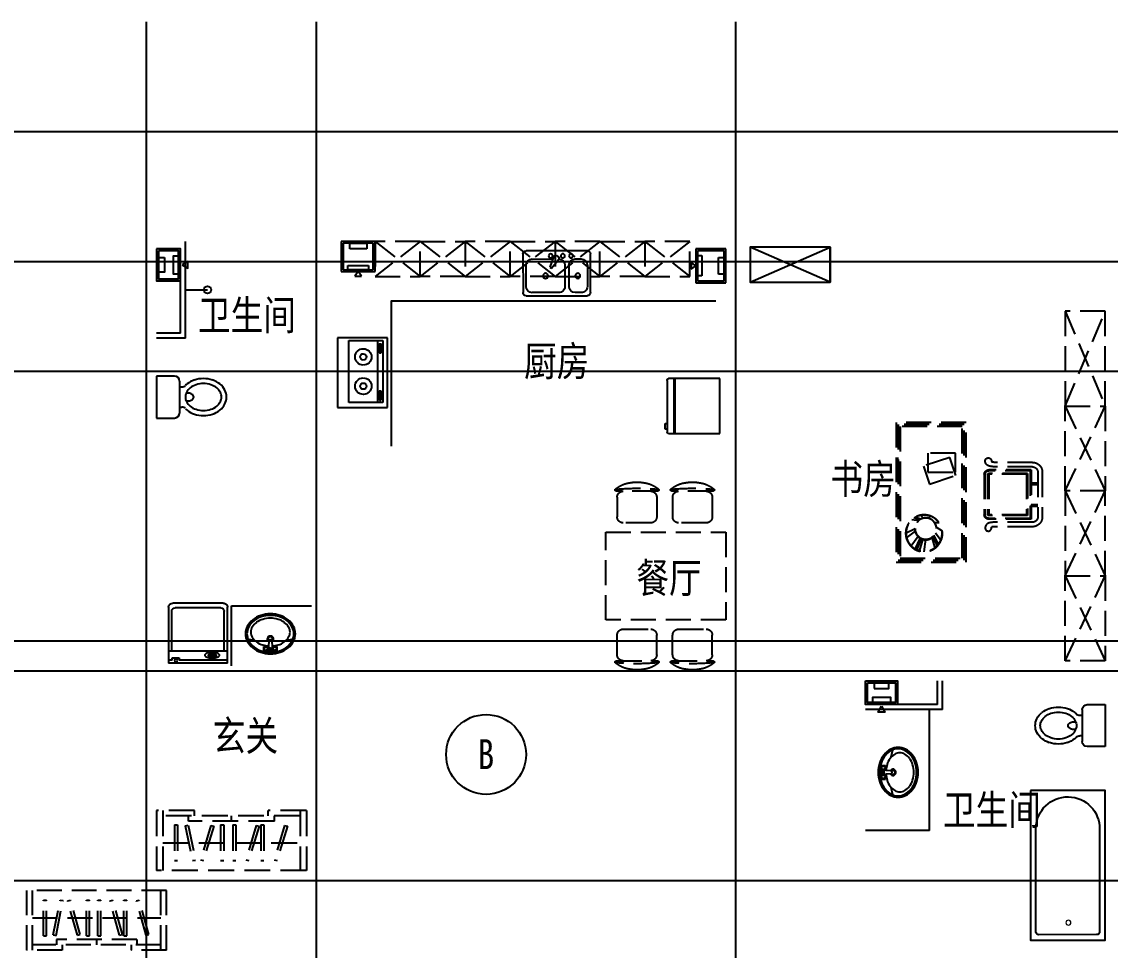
# Model space of a CAD drawing. Extents: x -1000 to 64800, y -19799 to 13500.
# Drawn here: x 11950 to 22850, y 4200 to 13500 of the extents above; entities that cross this region are included whole.
import ezdxf
from ezdxf.enums import TextEntityAlignment as Align

# ---------------------------------------------------------------- set-up
doc = ezdxf.new("R2010")
doc.units = 0
doc.header["$LTSCALE"] = 1000
doc.header["$MEASUREMENT"] = 0
doc.linetypes.add('CENTER2', pattern=[1.125, 0.75, -0.125, 0.125, -0.125])
doc.linetypes.add('DASH', pattern=[0.35, 0.25, -0.1])
doc.layers.add('DOTE', color=1, linetype='CENTER2', plot=False)
for name, color, linetype in [('line', 4, 'Continuous'), ('TEXT', 7, 'Continuous'), ('厨具洁具', 8, 'Continuous'), ('平面家具', 134, 'DASH')]:
    doc.layers.add(name, color=color, linetype=linetype)
doc.styles.add('DIM_FONT', font='', dxfattribs={"width": 0.8})
doc.styles.add('ST', font='', dxfattribs={"width": 0.8})
doc.styles.get("Standard").update_dxf_attribs({"font": 'gbenor.shx', "bigfont": 'gbcbig.shx'})
doc.styles.get('DIM_FONT').set_extended_font_data('Technical')
doc.styles.get('ST').set_extended_font_data('SimSun')

# ---------------------------------------------------------------- blocks, each defined once
blk = doc.blocks.new('fasfg')
at = {"layer": '平面家具'}
for p, q in [((35247, 26391), (35652, 26391)), ((35406, 26479), (35493, 26479)), ((35803, 26391), (36208, 26391)), ((35962, 26479), (36049, 26479)), ((35252, 26332), (35252, 26134)), ((35648, 26332), (35648, 26134)), ((35807, 26332), (35807, 26134)), ((36203, 26332), (36203, 26134)), ((35311, 26074), (35588, 26074)), ((35867, 26074), (36144, 26074)), ((36316, 25982), (35116, 25982)), ((35116, 25982), (35116, 25102)), ((36316, 25102), (36316, 25982)), ((35116, 25102), (36316, 25102)), ((35588, 25011), (35311, 25011)), ((36144, 25011), (35867, 25011)), ((35252, 24753), (35252, 24951)), ((35648, 24753), (35648, 24951)), ((35807, 24753), (35807, 24951)), ((36203, 24753), (36203, 24951)), ((35652, 24694), (35247, 24694)), ((36208, 24694), (35803, 24694)), ((35493, 24606), (35406, 24606)), ((36049, 24606), (35962, 24606))]:
    blk.add_line(p, q, dxfattribs=at)
for centre, radius, start, end in [((35239, 26405), 8.8, 130.7265, 202.67), ((35247, 26409), 17.6, 202.67, 270), ((35415, 26201), 278, 91.7651, 130.7265), ((35450, 24034), 2387, 84.8023, 95.1977), ((35311, 26332), 59.4, 90, 180), ((35485, 26201), 278, 49.2735, 88.2349), ((35588, 26332), 59.4, 0, 90), ((35652, 26409), 17.6, 270, 337.33), ((35660, 26405), 8.8, 337.33, 49.2735), ((35795, 26405), 8.8, 130.7265, 202.67), ((35803, 26409), 17.6, 202.67, 270), ((35970, 26201), 278, 91.7651, 130.7265), ((36005, 24034), 2387, 84.8023, 95.1977), ((35867, 26332), 59.4, 90, 180), ((36040, 26201), 278, 49.2735, 88.2349), ((36144, 26332), 59.4, 0, 90), ((36208, 26409), 17.6, 270, 337.33), ((36216, 26405), 8.8, 337.33, 49.2735), ((35311, 26134), 59.4, 180, 270), ((35588, 26134), 59.4, 270, 0), ((35867, 26134), 59.4, 180, 270), ((36144, 26134), 59.4, 270, 0), ((35311, 24951), 59.4, 90, 180), ((35588, 24951), 59.4, 0, 90), ((35867, 24951), 59.4, 90, 180), ((36144, 24951), 59.4, 0, 90), ((35311, 24753), 59.4, 180, 270), ((35588, 24753), 59.4, 270, 0), ((35867, 24753), 59.4, 180, 270), ((36144, 24753), 59.4, 270, 0), ((35239, 24680), 8.8, 157.33, 229.2735), ((35247, 24676), 17.6, 90, 157.33), ((35450, 27051), 2387, 264.8023, 275.1977), ((35415, 24884), 278, 229.2735, 268.2349), ((35485, 24884), 278, 271.7651, 310.7265), ((35652, 24676), 17.6, 22.67, 90), ((35660, 24680), 8.8, 310.7265, 22.67), ((35795, 24680), 8.8, 157.33, 229.2735), ((35803, 24676), 17.6, 90, 157.33), ((36005, 27051), 2387, 264.8023, 275.1977), ((35970, 24884), 278, 229.2735, 268.2349), ((36040, 24884), 278, 271.7651, 310.7265), ((36208, 24676), 17.6, 22.67, 90), ((36216, 24680), 8.8, 310.7265, 22.67)]:
    blk.add_arc(centre, radius, start, end, dxfattribs=at)
blk = doc.blocks.new('$plan$00001629')
for p, q in [((-75, -35), (-75, -85)), ((-75, -35), (75, -35)), ((-75, -85), (-21, -85)), ((-16, -146), (-25, -35)), ((16, -146), (25, -35)), ((21, -85), (75, -85)), ((75, -35), (75, -85)), ((-252, -170), (-172, -150)), ((172, -150), (252, -170))]:
    blk.add_line(p, q)
for centre, radius in [((-50, -60), 20), ((1, -60), 10), ((50, -60), 20)]:
    blk.add_circle(centre, radius)
for centre, radius, start, end in [((0, -340), 340, 90, 108.7907), ((0, -340), 340, 71.2093, 90), ((-46, -252), 239, 129.4007, 153.24), ((-46, -252), 222, 129.4007, 153.24), ((-18, -286), 283, 108.7907, 129.4007), ((-18, -286), 266, 108.7907, 129.4007), ((-21, -322), 229, 106.7647, 126.0274), ((0, -340), 323, 90, 108.7907), ((0, -391), 301, 93.9271, 106.7647), ((0, -340), 323, 71.2093, 90), ((0, -391), 301, 73.2353, 86.0729), ((21, -322), 229, 53.9726, 73.2353), ((18, -286), 266, 50.5993, 71.2093), ((18, -286), 283, 50.5993, 71.2093), ((46, -252), 222, 26.76, 50.5993), ((46, -252), 239, 26.76, 50.5993), ((-90, -230), 190, 153.24, 180), ((-90, -230), 190, 180, 206.76), ((-90, -230), 173, 153.24, 180), ((-90, -230), 173, 180, 206.76), ((-102, -250), 118, 150.3366, 180), ((-53, -278), 174, 126.0274, 150.3366), ((0, -170), 35, 118.7783, 61.2217), ((0, -170), 25, 129.0728, 50.9272), ((0, -146), 16.3, 180, 0), ((53, -278), 174, 29.6634, 53.9726), ((102, -250), 118, 0, 29.6634), ((90, -230), 173, 0, 26.76), ((90, -230), 173, 333.24, 0), ((90, -230), 190, 0, 26.76), ((90, -230), 190, 333.24, 0), ((-46, -208), 239, 206.76, 230.5993), ((-46, -208), 222, 206.76, 230.5993), ((-102, -250), 118, 180, 209.6634), ((-53, -222), 174, 209.6634, 233.9726), ((-21, -178), 229, 233.9726, 253.2353), ((21, -178), 229, 286.7647, 306.0274), ((53, -222), 174, 306.0274, 330.3366), ((46, -208), 222, 309.4007, 333.24), ((46, -208), 239, 309.4007, 333.24), ((102, -250), 118, 330.3366, 0), ((-18, -174), 283, 230.5993, 251.2093), ((-18, -174), 266, 230.5993, 251.2093), ((0, -120), 340, 251.2093, 270), ((0, -120), 323, 251.2093, 270), ((0, -109), 301, 253.2353, 270), ((0, -109), 301, 270, 286.7647), ((0, -120), 323, 270, 288.7907), ((0, -120), 340, 270, 288.7907), ((18, -174), 266, 288.7907, 309.4007), ((18, -174), 283, 288.7907, 309.4007)]:
    blk.add_arc(centre, radius, start, end)
blk = doc.blocks.new('$plan$00001638')
for p, q in [((1415, 319), (375, 319)), ((1444, -289), (1445, 289)), ((387, -319), (1414, -319))]:
    blk.add_line(p, q)
blk.add_lwpolyline([(0, 375), (1500, 375), (1500, -375), (0, -375)], close=True)
at = {"lineweight": 13}
blk.add_circle((1324, -6), 25, dxfattribs=at)
for centre, radius, start, end in [((383, 0), 319, 91.3982, 270.6999), ((1415, 289), 30, 359.9714, 89.9956), ((1414, -289), 30, 270.0057, 359.9714)]:
    blk.add_arc(centre, radius, start, end)
blk = doc.blocks.new('241')
at = {"layer": '厨具洁具', "ltscale": 5}
for points in [[(107390, 15869), (107423, 15927), (107356, 15927)], [(107230, 15613), (107550, 15613), (107550, 15853), (107230, 15853)], [(107250, 15633), (107530, 15633), (107530, 15833), (107250, 15833)], [(107298, 15833), (107484, 15833), (107484, 15783), (107298, 15783)], [(107315, 15693), (107464, 15693), (107464, 15633), (107315, 15633)]]:
    blk.add_lwpolyline(points, close=True, dxfattribs=at)
blk = doc.blocks.new('$lvtry$00000005')
for p, q in [((-210, 0, 0), (-210, -180, 0)), ((210, 0, 0), (-210, 0, 0)), ((210, -180, 0), (210, 0, 0)), ((160, -230, 0), (-160, -230, 0)), ((-101, -230, 0), (-101, -254, 0)), ((101, -230, 0), (101, -254, 0))]:
    blk.add_line(p, q)
at = {"elevation": 0}
blk.add_lwpolyline([(-135, -469, 0.080312), (-123, -544, 0.089014), (-92, -602, 0.104918), (-46, -639, 0.119812), (0, -650, 0.119812), (46, -639, 0.104918), (92, -602, 0.089014), (123, -544, 0.080312), (135, -469, 0.080312), (123, -395, 0.089014), (92, -337, 0.104918), (46, -300, 0.119812), (0, -288, 0.119812), (-46, -300, 0.104918), (-92, -337, 0.089014), (-123, -395, 0.080312)], format="xyb", close=True, dxfattribs=at)
for points in [[(-35, -295, 0.013578), (-36, -298, 0.073567), (-39, -318, 0.073567)], [(-39, -318, 0.073567), (-36, -339, 0.084454), (-27, -356, 0.10642), (-14, -368, 0.129709), (0, -372, 0.129709), (14, -368, 0.10642), (27, -356, 0.084454), (36, -339, 0.073567), (39, -318, 0.073567), (36, -298, 0.014016), (35, -295, 0.10642)]]:
    blk.add_lwpolyline(points, format="xyb", dxfattribs=at)
for centre, radius, start, end in [((-160, -180, 0), 50, 180, 270), ((160, -180, 0), 50, 270, 0), ((52, -453, 0), 235, 141.2863, 161.6333), ((20, -427, 0), 194, 134.8144, 141.2863), ((-151, -254, 0), 50, 314.8144, 0), ((151, -254, 0), 50, 180, 225.2555), ((-20, -427, 0), 194, 38.7137, 45.2555), ((-52, -453, 0), 235, 18.3667, 38.7137), ((102, -469, 0), 287, 161.6333, 180), ((-102, -469, 0), 287, 0, 18.3667), ((102, -469, 0), 287, 180, 198.3667), ((-102, -469, 0), 287, 341.6333, 0), ((52, -486, 0), 235, 198.3667, 218.7137), ((20, -512, 0), 194, 218.7137, 242.6714), ((-20, -512, 0), 194, 297.3286, 321.2863), ((-52, -486, 0), 235, 321.2863, 341.6333), ((0, -551, 0), 150, 242.6714, 270), ((0, -551, 0), 150, 270, 297.3286)]:
    blk.add_arc(centre, radius, start, end)
blk = doc.blocks.new('DVG')
at = {"layer": '平面家具'}
for p, q in [((57882, 60012), (57435, 60012)), ((57882, 59967), (57435, 59967)), ((57542, 59900), (57542, 59967)), ((57560, 59900), (57560, 59967)), ((57758, 59900), (57758, 59967)), ((57776, 59900), (57776, 59967)), ((57336, 59913), (57336, 59528)), ((57381, 59913), (57381, 59536)), ((57411, 59900), (57411, 59476)), ((57906, 59900), (57411, 59900)), ((57420, 59891), (57420, 59476)), ((57897, 59891), (57420, 59891)), ((57870, 59864), (57447, 59864)), ((57447, 59864), (57447, 59476)), ((57861, 59855), (57456, 59855)), ((57456, 59855), (57456, 59476)), ((57861, 59855), (57861, 59476)), ((57870, 59864), (57870, 59476)), ((57897, 59891), (57897, 59476)), ((57906, 59900), (57906, 59476)), ((57936, 59913), (57936, 59536)), ((57981, 59913), (57981, 59528)), ((57861, 59476), (57456, 59476)), ((57861, 59467), (57456, 59467)), ((57861, 59440), (57456, 59440)), ((57861, 59431), (57456, 59431))]:
    blk.add_line(p, q, dxfattribs=at)
for centre, radius, start, end in [((57435, 59913), 99, 90, 180), ((57435, 59913), 54, 90, 180), ((57882, 59913), 99, 0, 90), ((57882, 59913), 54, 0, 90), ((57456, 59476), 45, 180, 270), ((57456, 59476), 36, 180, 270), ((57456, 59476), 9, 180, 270), ((57861, 59476), 45, 270, 0), ((57861, 59476), 9, 270, 0), ((57861, 59476), 36, 270, 0)]:
    blk.add_arc(centre, radius, start, end, dxfattribs=at)
for points in [[(57381, 59536), (57381, 59522), (57379, 59497), (57371, 59467), (57356, 59449), (57341, 59442), (57327, 59440), (57313, 59441), (57299, 59447), (57294, 59458), (57292, 59474), (57294, 59487), (57309, 59500), (57321, 59504), (57335, 59505)], [(57936, 59536), (57937, 59522), (57939, 59497), (57947, 59467), (57961, 59449), (57977, 59442), (57991, 59440), (58004, 59441), (58019, 59447), (58024, 59458), (58026, 59474), (58024, 59487), (58009, 59500), (57997, 59504), (57983, 59505)]]:
    blk.add_open_spline(points, degree=3, knots=[14.383029, 14.383029, 14.383029, 14.383029, 63.65766, 97.203662, 117.045663, 137.543621, 150.591273, 163.063221, 179.981785, 195.746444, 205.970549, 221.627869, 231.488309, 239.80333, 239.80333, 239.80333, 239.80333], dxfattribs=at)
for points in [[(57336, 59528), (57336, 59521), (57336, 59513), (57335, 59505)], [(57981, 59528), (57982, 59521), (57982, 59513), (57983, 59505)]]:
    blk.add_open_spline(points, degree=3, dxfattribs=at)
blk = doc.blocks.new('MKI')
at = {"layer": '平面家具'}
for p, q in [((56981, 59249), (58381, 59249)), ((56981, 58549), (56981, 59249)), ((57001, 59229), (58361, 59229)), ((57001, 58569), (57001, 59229)), ((57021, 59209), (58341, 59209)), ((57021, 58589), (57021, 59209)), ((58341, 59209), (58341, 58589)), ((58361, 59229), (58361, 58569)), ((58381, 59249), (58381, 58549)), ((57762, 58883), (57850, 59146)), ((57850, 59146), (58031, 59085)), ((57882, 58866), (57882, 59143)), ((57882, 59143), (58073, 59143)), ((58031, 59085), (57943, 58823)), ((58073, 59143), (58073, 58866)), ((57156, 58974), (57253, 58927)), ((57276, 58941), (57198, 58999)), ((57293, 59012), (57331, 58948)), ((57378, 58930), (57377, 58979)), ((57122, 58940), (57233, 58908)), ((57242, 58918), (57138, 58958)), ((57417, 58878), (57446, 58887)), ((57943, 58823), (57762, 58883)), ((58073, 58866), (57882, 58866)), ((57212, 58843), (57084, 58826)), ((57215, 58815), (57091, 58778)), ((57099, 58755), (57220, 58802)), ((57226, 58790), (57110, 58734)), ((57140, 58695), (57243, 58768)), ((57409, 58705), (57397, 58774)), ((57405, 58785), (57424, 58724)), ((57436, 58745), (57412, 58797)), ((57452, 58791), (57421, 58823)), ((57223, 58648), (57291, 58741)), ((57271, 58642), (57318, 58738)), ((58381, 58549), (56981, 58549)), ((58361, 58569), (57001, 58569)), ((58341, 58589), (57021, 58589)), ((57940, 58564), (58030, 58564)), ((57940, 58564), (58030, 58564))]:
    blk.add_line(p, q, dxfattribs=at)
for centre, radius in [((57270, 58828), 185), ((57272, 58828), 181), ((57315, 58844), 110), ((57317, 58844), 106)]:
    blk.add_circle(centre, radius, dxfattribs=at)
blk = doc.blocks.new('xxx')
at = {"layer": '厨具洁具'}
for p, q in [((-3863, -1798), (-3863, -2302)), ((-3259, -1755), (-3820, -1755)), ((-3816, -1822), (-3816, -2279)), ((-3382, -1787), (-3781, -1787)), ((-3383, -2345), (-3383, -1755)), ((-3290, -1755), (-3290, -2238)), ((-3259, -1755), (-3259, -2345)), ((-3356, -1881), (-3341, -1881)), ((-3356, -1936), (-3356, -1881)), ((-3341, -1936), (-3356, -1936)), ((-3334, -1867), (-3343, -1867)), ((-3333, -1945), (-3343, -1945)), ((-3341, -1881), (-3341, -1936)), ((-3315, -2309), (-3315, -2238)), ((-3315, -2238), (-3289, -2238)), ((-3820, -2345), (-3259, -2345)), ((-3382, -2313), (-3781, -2313)), ((-3289, -2309), (-3315, -2309)), ((-3290, -2309), (-3290, -2345))]:
    blk.add_line(p, q, dxfattribs=at)
at = {"layer": '厨具洁具', "extrusion": (0, 0, -1)}
for centre, major_axis, start_param, end_param in [((-3820, -1798), (-42.7, 0), -0.000015, 1.570782), ((-3781, -1822), (-34.2, 0), -0.000021, 1.570775), ((-3316, -1879), (-36.2, 36.2), 5.929486, 6.336245), ((-3340, -1853), (-11.5, 11.5), 0.05306, 0.785398), ((-3340, -1853), (-11.5, 11.5), 0.785398, 1.517736), ((-3363, -1879), (-36.2, 36.2), 1.517736, 1.924496), ((-3219, -1908), (109, 109), 3.926991, 4.115544), ((-3219, -1908), (109, 109), 3.738438, 3.926991), ((-3279, -1896), (-65.6, 65.6), 5.68634, 5.929486), ((-3279, -1919), (65.6, 65.6), 3.495292, 3.738438), ((-3316, -1937), (-36.2, 36.2), 4.659329, 5.066088), ((-3272, -1898), (-57.1, 57.1), 5.715274, 5.750216), ((-3316, -1887), (-25, 25), 5.750216, 6.054732), ((-3316, -1925), (-25, 25), 4.940843, 5.167649), ((-3343, -1870), (-2.44, 2.44), 6.054732, 7.068583), ((-3343, -1941), (2.44, 2.44), 2.356194, 3.370046), ((-3343, -1870), (-2.44, 2.44), 0.785398, 1.79925), ((-3343, -1941), (-2.44, 2.44), 2.913139, 3.926991), ((-3370, -1887), (25, 25), 0.228454, 0.532969), ((-3370, -1925), (-25, 25), 2.608624, 2.913139), ((-3414, -1898), (57.1, 57.1), 0.532969, 0.678963), ((-3414, -1913), (-57.1, 57.1), 2.462629, 2.608624), ((-3334, -1941), (-2.44, 2.44), 3.926991, 4.240198), ((-3334, -1870), (-2.44, 2.44), 0.785398, 1.79925), ((-3485, -1906), (107, 107), 0.678963, 0.785398), ((-3485, -1906), (-107, 107), 2.356194, 2.462629), ((-3334, -1941), (-2.44, 2.44), 2.913139, 3.926991), ((-3361, -1887), (25, 25), 0.228454, 0.532969), ((-3361, -1925), (-25, 25), 2.608624, 2.913139), ((-3363, -1937), (36.2, 36.2), 1.217097, 1.623856), ((-3405, -1898), (57.1, 57.1), 0.532969, 0.678963), ((-3405, -1913), (57.1, 57.1), 0.891833, 1.037827), ((-3476, -1906), (-107, 107), 2.24976, 2.356194), ((-3476, -1906), (107, 107), 0.785398, 0.891833), ((-3401, -1896), (65.6, 65.6), 0.353699, 0.596845), ((-3401, -1919), (-65.6, 65.6), 2.544747, 2.787893), ((-3461, -1908), (109, 109), 0.596845, 0.785398), ((-3461, -1908), (109, 109), 0.785398, 0.973951), ((-3340, -1963), (-11.5, 11.5), 3.926991, 4.659329), ((-3340, -1963), (-11.5, 11.5), 3.194653, 3.926991), ((-3781, -2279), (-34.2, 0), 4.712326, 6.283123), ((-3289, -2271), (-10.6, 10.6), 0.785398, 7.068583), ((-3820, -2302), (-42.7, 0), 4.712376, 6.283172)]:
    blk.add_ellipse(centre, major_axis=major_axis, ratio=1, start_param=start_param, end_param=end_param, dxfattribs=at)
at = {"layer": '厨具洁具', "text_generation_flag": 4, "width": 0.8, "flags": 9}
for tag in ['YSIZE', 'XSIZE']:
    blk.add_attdef(tag, (-3259, -2050), '', height=0.428, rotation=90, dxfattribs=at)
blk = doc.blocks.new('ll')
at = {"layer": '厨具洁具'}
for p, q in [((2807, 33), (2787, 33)), ((2787, 33), (2787, -26)), ((2807, -457), (2807, 57)), ((2822, 75), (3337, 75)), ((2876, -475), (2876, 75)), ((2886, -475), (2886, 75)), ((3337, 75), (3337, -475)), ((2787, -26), (2807, -26)), ((3337, -475), (2822, -475))]:
    blk.add_line(p, q, dxfattribs=at)
for centre, start_param, end_param in [((2822, 57), 0, 1.570796), ((2822, -457), 1.570796, 3.141593)]:
    blk.add_ellipse(centre, major_axis=(0, 17.7), ratio=0.830247, start_param=start_param, end_param=end_param, dxfattribs=at)
blk = doc.blocks.new('cj')
at = {"layer": '厨具洁具'}
for p, q in [((-2713, 12150), (-2013, 12150)), ((-2713, 11650), (-2713, 12150)), ((-2013, 12150), (-2013, 11650)), ((-2063, 12037), (-2686, 12037)), ((-2686, 12037), (-2686, 11694)), ((-2063, 11694), (-2063, 12037)), ((-2686, 11750), (-2063, 11750)), ((-2686, 11694), (-2063, 11694)), ((-2653, 11728), (-2653, 11716)), ((-2578, 11718), (-2643, 11718)), ((-2643, 11718), (-2643, 11702)), ((-2643, 11702), (-2578, 11702)), ((-2578, 11702), (-2578, 11718)), ((-2562, 11727), (-2562, 11716)), ((-2180, 11728), (-2180, 11716)), ((-2105, 11718), (-2170, 11718)), ((-2170, 11718), (-2170, 11702)), ((-2170, 11702), (-2105, 11702)), ((-2105, 11702), (-2105, 11718)), ((-2089, 11727), (-2089, 11716)), ((-2013, 11650), (-2713, 11650))]:
    blk.add_line(p, q, dxfattribs=at)
for points in [[(-2562, 11727, 0.259034), (-2564, 11730, 0.076276), (-2575, 11735, 0.036515), (-2589, 11737, 0.026615), (-2608, 11738, 0.026615), (-2626, 11737, 0.036515), (-2640, 11735, 0.076276), (-2651, 11730, 0.259034), (-2653, 11727, 0.078462), (-2653, 11725, 0.056762)], [(-2562, 11716, 0.259034), (-2564, 11719, 0.076276), (-2575, 11724, 0.036515), (-2589, 11727, 0.026615), (-2608, 11728, 0.026615), (-2626, 11727, 0.036515), (-2640, 11724, 0.076276), (-2651, 11719, 0.259034), (-2653, 11716, 0.259034), (-2651, 11713, 0.056762), (-2643, 11709, 0.036515)], [(-2578, 11707, 0.008736), (-2575, 11708, 0.076276), (-2564, 11713, 0.259034), (-2562, 11716, 0.259034)], [(-2089, 11727, 0.259034), (-2091, 11730, 0.076276), (-2102, 11735, 0.036515), (-2116, 11737, 0.026615), (-2135, 11738, 0.026615), (-2153, 11737, 0.036515), (-2167, 11735, 0.076276), (-2178, 11730, 0.259034), (-2180, 11727, 0.078462), (-2180, 11725, 0.056762)], [(-2089, 11716, 0.259034), (-2091, 11719, 0.076276), (-2102, 11724, 0.036515), (-2116, 11727, 0.026615), (-2135, 11728, 0.026615), (-2153, 11727, 0.036515), (-2167, 11724, 0.076276), (-2178, 11719, 0.259034), (-2180, 11716, 0.259034), (-2178, 11713, 0.056762), (-2170, 11709, 0.036515)], [(-2105, 11707, 0.008736), (-2102, 11708, 0.076276), (-2091, 11713, 0.259034), (-2089, 11716, 0.259034)]]:
    blk.add_lwpolyline(points, format="xyb", dxfattribs=at)
for centre, radius, start, end in [((-2521, 11891), 82.5, 0.964, 0), ((-2521, 11891), 31.6, 0.6532, 0), ((-2228, 11891), 82.5, 180, 179.036), ((-2228, 11891), 31.6, 180, 179.3468)]:
    blk.add_arc(centre, radius, start, end, dxfattribs=at)
blk = doc.blocks.new('M_E25ESP')
at = {"color": 0, "linetype": 'ByBlock'}
for p, q in [((31, 338), (419, 338)), ((0, -307), (0, 307)), ((82, 245), (82, 40)), ((358, 307), (143, 307)), ((419, -20), (419, 245)), ((450, 307), (450, -307)), ((48, 2), (57, -12)), ((59, 31), (163, 70)), ((173, 53), (87, -18)), ((163, 70), (173, 53)), ((143, -82), (358, -82)), ((82, -184), (82, -245)), ((358, -123), (143, -123)), ((419, -245), (419, -184)), ((143, -307), (358, -307)), ((419, -338), (31, -338))]:
    blk.add_line(p, q, dxfattribs=at)
for centre, radius in [((251, 112), 25.6), ((51, 61), 20.5), ((51, -61), 20.5), ((51, -143), 20.5), ((251, -210), 25.6)]:
    blk.add_circle(centre, radius, dxfattribs=at)
for centre, radius, start, end in [((31, 307), 30.7, 90, 180), ((419, 307), 30.7, 0, 90), ((143, 245), 61.4, 90, 180), ((358, 245), 61.4, 0, 90), ((66, 12), 20.5, 110.5377, 210), ((74, -2), 20.5, 210, 309.4623), ((143, -20), 61.4, 180, 270), ((358, -20), 61.4, 270, 0), ((143, -184), 61.4, 90, 180), ((358, -184), 61.4, 0, 90), ((31, -307), 30.7, 180, 270), ((143, -245), 61.4, 180, 270), ((358, -245), 61.4, 270, 0), ((419, -307), 30.7, 270, 0)]:
    blk.add_arc(centre, radius, start, end, dxfattribs=at)
at = {"style": 'DIM_FONT', "width": 0.8, "flags": 9}
for tag in ['XSIZE', 'YSIZE']:
    blk.add_attdef(tag, (0, 0), '', height=0.5, dxfattribs=at)
blk = doc.blocks.new('风道2')
at = {"layer": '厨具洁具', "ltscale": 5}
for p, q in [((134526, -50507), (134826, -50507)), ((134526, -50847), (134526, -50507)), ((134543, -50526), (134810, -50526)), ((134543, -50827), (134543, -50526)), ((134766, -50572), (134766, -50778)), ((134810, -50572), (134766, -50572)), ((134810, -50526), (134810, -50827)), ((134810, -50778), (134810, -50572)), ((134826, -50507), (134826, -50847)), ((134543, -50592), (134543, -50761)), ((134600, -50592), (134543, -50592)), ((134600, -50761), (134600, -50592)), ((134826, -50676), (134873, -50643)), ((134873, -50710), (134826, -50676)), ((134873, -50643), (134873, -50710)), ((134543, -50761), (134600, -50761)), ((134766, -50778), (134810, -50778)), ((134826, -50847), (134526, -50847)), ((134810, -50827), (134543, -50827))]:
    blk.add_line(p, q, dxfattribs=at)
blk = doc.blocks.new('41527')
at = {"layer": '平面家具'}
for p, q in [((104371, 11097), (104371, 11697)), ((104371, 11697), (105771, 11697)), ((104429, 11097), (104429, 11697)), ((104548, 11255), (104644, 11598)), ((104672, 11592), (104644, 11598)), ((104813, 11255), (104909, 11598)), ((104937, 11592), (104909, 11598)), ((105236, 11255), (105333, 11598)), ((105361, 11592), (105333, 11598)), ((105436, 11599), (105408, 11594)), ((105505, 11250), (105436, 11599)), ((105713, 11097), (105713, 11697)), ((105771, 11097), (105771, 11697)), ((104576, 11248), (104672, 11592)), ((104769, 11242), (104769, 11597)), ((104798, 11597), (104769, 11597)), ((104798, 11242), (104798, 11597)), ((104841, 11248), (104937, 11592)), ((105029, 11242), (105029, 11597)), ((105058, 11597), (105029, 11597)), ((105058, 11242), (105058, 11597)), ((105143, 11242), (105143, 11597)), ((105172, 11597), (105143, 11597)), ((105172, 11242), (105172, 11597)), ((105264, 11248), (105361, 11592)), ((105477, 11245), (105408, 11594)), ((105574, 11242), (105574, 11597)), ((105603, 11597), (105574, 11597)), ((105603, 11242), (105603, 11597)), ((105713, 11420), (104429, 11420)), ((104576, 11248), (104548, 11255)), ((104669, 11205), (104669, 11151)), ((104669, 11205), (105473, 11205)), ((104798, 11242), (104769, 11242)), ((104841, 11248), (104813, 11255)), ((105058, 11242), (105029, 11242)), ((105071, 11205), (105071, 11151)), ((105172, 11242), (105143, 11242)), ((105264, 11248), (105236, 11255)), ((105473, 11205), (105473, 11151)), ((105505, 11250), (105477, 11245)), ((105603, 11242), (105574, 11242)), ((104371, 11097), (104727, 11097)), ((104429, 11151), (105713, 11151)), ((104727, 11151), (104727, 11097)), ((105416, 11151), (105416, 11097)), ((105416, 11097), (105771, 11097))]:
    blk.add_line(p, q, dxfattribs=at)

msp = doc.modelspace()

# ---------------------------------------------------------------- linework, layer by layer
at = {"layer": 'DOTE', "linetype": 'ByBlock'}
for p, q in [((13200, -1250), (13200, 13500)), ((14900, -2750), (14900, 13500)), ((19100, -2750), (19100, 13500)), ((-1000, 12400), (63300, 12400)), ((-1000, 11100), (64800, 11100)), ((-1000, 10000), (63300, 10000)), ((500, 7300), (64800, 7300)), ((-1000, 7000), (63300, 7000)), ((-1000, 4900), (63300, 4900))]:
    msp.add_line(p, q, dxfattribs=at)
at = {"layer": 'line', "linetype": 'DASH'}
for p, q in [((15940, 11300), (15490, 10950)), ((15490, 11300), (15940, 10950)), ((15940, 11300), (16390, 10950)), ((16390, 11300), (15940, 10950)), ((16840, 11300), (16390, 10950)), ((16390, 11300), (16840, 10950)), ((16840, 11300), (17290, 10950)), ((17290, 11300), (16840, 10950)), ((17740, 11300), (17290, 10950)), ((17290, 11300), (17740, 10950)), ((17740, 11300), (18190, 10950)), ((18190, 11300), (17740, 10950)), ((18640, 11300), (18190, 10950)), ((18190, 11300), (18640, 10950))]:
    msp.add_line(p, q, dxfattribs=at)
for points in [[(15940, 10950), (15940, 11300), (15490, 11300), (15490, 10950)], [(15940, 10950), (15940, 11300), (16390, 11300), (16390, 10950)], [(16840, 10950), (16840, 11300), (16390, 11300), (16390, 10950)], [(16840, 10950), (16840, 11300), (17290, 11300), (17290, 10950)], [(17740, 10950), (17740, 11300), (17290, 11300), (17290, 10950)], [(17740, 10950), (17740, 11300), (18190, 11300), (18190, 10950)], [(18640, 10950), (18640, 11300), (18190, 11300), (18190, 10950)]]:
    msp.add_lwpolyline(points, close=True, dxfattribs=at)
at = {"layer": 'line'}
msp.add_lwpolyline([(19245, 10891), (20045, 10891), (20045, 11241), (19245, 11241), (19245, 10891), (20045, 11241), (20045, 10891), (19245, 11241)], dxfattribs=at)
at = {"layer": 'TEXT'}
msp.add_circle((16600, 6161), 400, dxfattribs=at)
at = {"layer": '厨具洁具'}
for p, q in [((13590, 10330), (13590, 11300)), ((13540, 10380), (13540, 10980)), ((13590, 10815), (13810, 10815)), ((13540, 10380), (13300, 10380)), ((13590, 10330), (13300, 10330)), ((14050, 7650), (14850, 7650)), ((14050, 7050), (14050, 7650)), ((21120, 6660), (21120, 6900)), ((21170, 6610), (21170, 6900)), ((21120, 6660), (20720, 6660)), ((21170, 6610), (20400, 6610)), ((21040, 5400), (21040, 6610)), ((21040, 5400), (20400, 5400))]:
    msp.add_line(p, q, dxfattribs=at)
msp.add_lwpolyline([(18900, 10700), (15650, 10700), (15650, 9250)], dxfattribs=at)
msp.add_circle((13810, 10815), 36, dxfattribs=at)
at = {"layer": '平面家具'}
for p, q in [((22400, 10600), (22800, 9650)), ((22400, 9650), (22800, 10600)), ((22400, 8800), (22800, 9650)), ((22400, 9650), (22800, 8800)), ((22400, 8800), (22800, 7950)), ((22400, 7950), (22800, 8800)), ((22400, 7100), (22800, 7950)), ((22400, 7950), (22800, 7100))]:
    msp.add_line(p, q, dxfattribs=at)
for points in [[(22400, 9650), (22800, 9650), (22800, 10600), (22400, 10600)], [(22400, 9650), (22800, 9650), (22800, 8800), (22400, 8800)], [(22400, 7950), (22800, 7950), (22800, 8800), (22400, 8800)], [(22400, 7950), (22800, 7950), (22800, 7100), (22400, 7100)]]:
    msp.add_lwpolyline(points, close=True, dxfattribs=at)

# ---------------------------------------------------------------- block references
at = {"layer": '厨具洁具', "xscale": -1}
for name, p, rotation in [('风道2', (-35357, 145826), 90), ('M_E25ESP', (17307, 11206), 90.08008515302652), ('cj', (27261, 7622), 90), ('ll', (15605, 9451), 180), ('241', (-86830, 22513), 180)]:
    msp.add_blockref(name, p, dxfattribs=dict(at, rotation=rotation))
at = {"layer": '厨具洁具', "rotation": 270}
for name, p in [('241', (-2313, 118455)), ('xxx', (15765, 3815))]:
    msp.add_blockref(name, p, dxfattribs=at)
at = {"layer": '厨具洁具', "xscale": -1}
msp.add_blockref('风道2', (153526, 61732), dxfattribs=at)
at = {"layer": '厨具洁具', "rotation": 270}
for name, p, xscale, yscale in [('$lvtry$00000005', (13300, 9741, 0), -1, -1), ('$plan$00001629', (20526, 5982), -0.8928999999916414, -0.8696000000054482)]:
    msp.add_blockref(name, p, dxfattribs=dict(at, xscale=xscale, yscale=yscale))
at = {"layer": '厨具洁具', "xscale": -0.8928999999770895, "yscale": -0.8696000000054482}
msp.add_blockref('$plan$00001629', (14440, 7169), dxfattribs=at)
at = {"layer": '厨具洁具', "yscale": -1}
for name, p, rotation in [('$lvtry$00000005', (22800, 6450, 0), 90), ('$plan$00001638', (22425, 5800), 270)]:
    msp.add_blockref(name, p, dxfattribs=dict(at, rotation=rotation))
at = {"layer": '平面家具'}
for name, p, xscale, rotation in [('MKI', (-37842, -48894), -1, 270), ('DVG', (-37842, -48894), -1, 270), ('41527', (126623, 16697), 1.071400000015274, 180)]:
    msp.add_blockref(name, p, dxfattribs=dict(at, xscale=xscale, rotation=rotation))
at = {"layer": '平面家具', "xscale": -1}
for name, p in [('fasfg', (54116, -17594)), ('41527', (117771, -6897))]:
    msp.add_blockref(name, p, dxfattribs=at)

# ---------------------------------------------------------------- texts
at = {"layer": 'TEXT', "style": 'ST', "width": 0.8}
for s, p in [('卫生间', (13714, 10411)), ('厨房', (16980, 9951)), ('书房', (20049, 8771)), ('餐厅', (18104, 7779)), ('玄关', (13863, 6198)), ('卫生间', (21174, 5456))]:
    msp.add_text(s, height=300, dxfattribs=at).set_placement(p)
msp.add_text('B', height=300, dxfattribs=at).set_placement((16599, 6164), align=Align.MIDDLE_CENTER)

doc.saveas('drawing.dxf')
